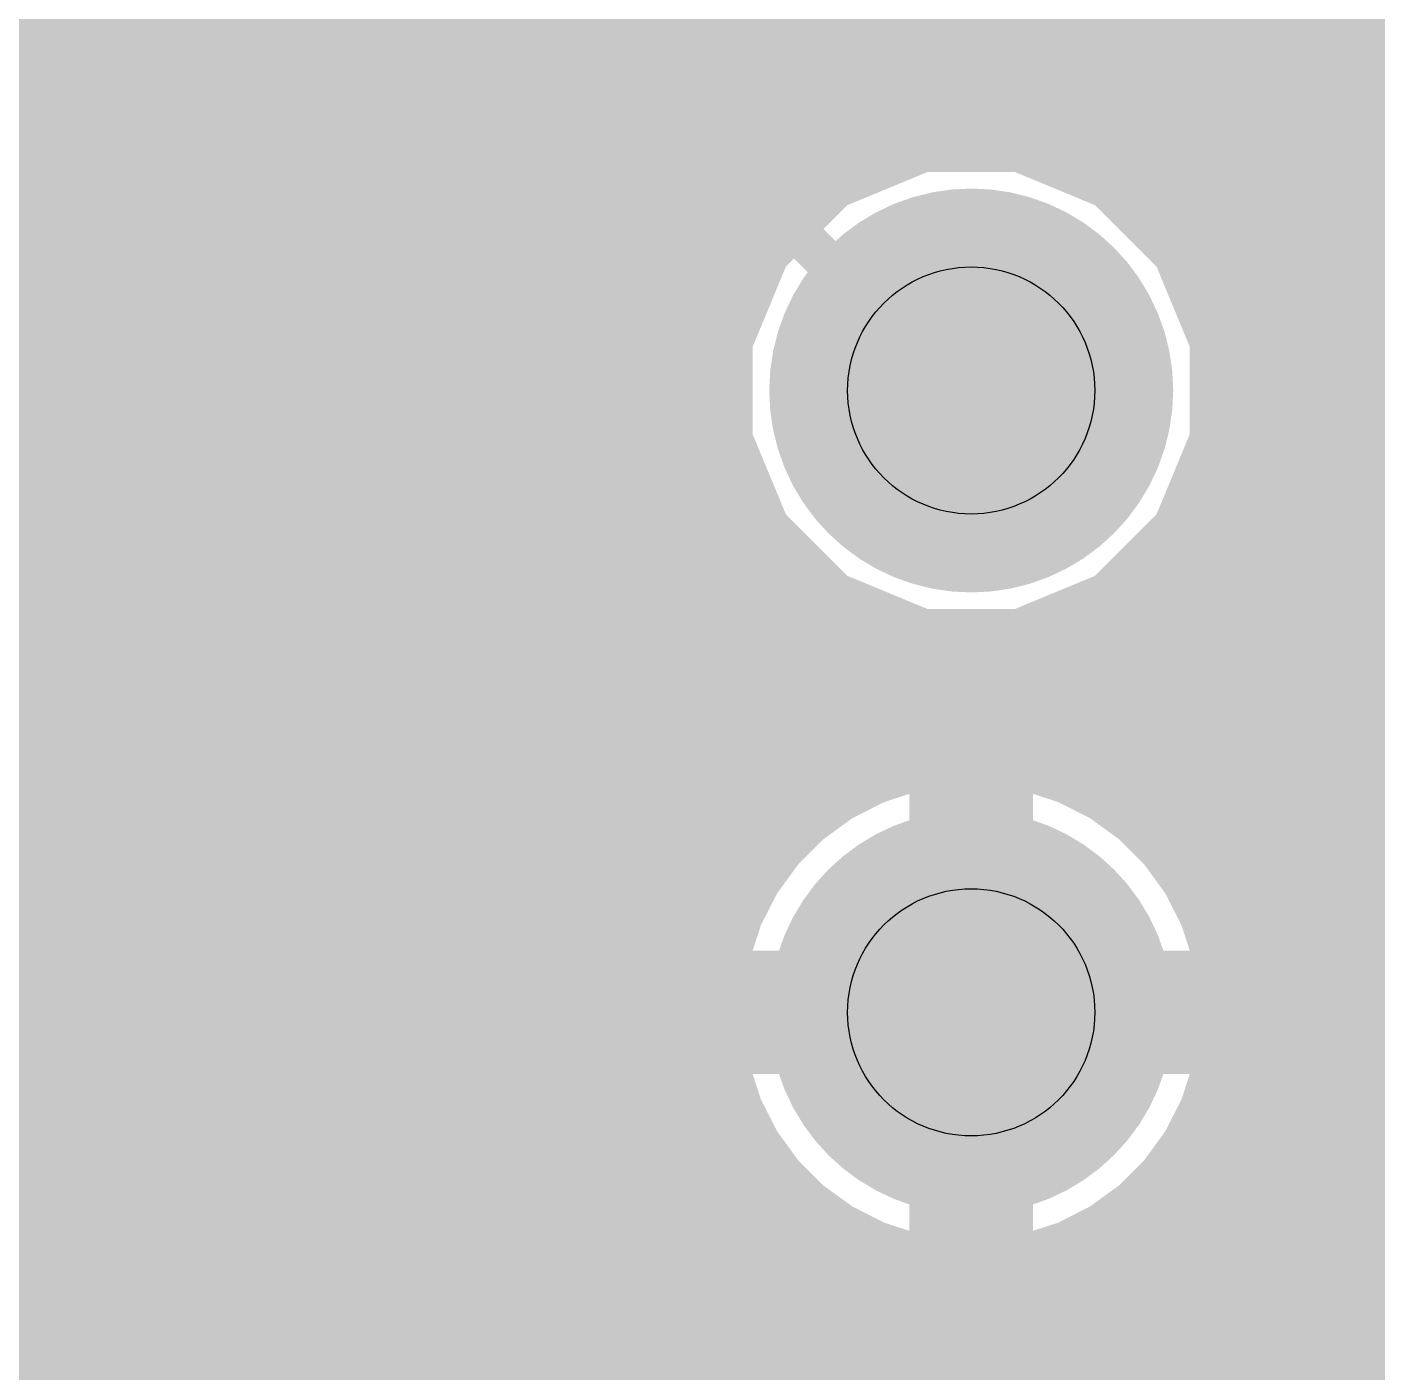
# Model space of a CAD drawing. Extents: x 0 to 10.8, y 0 to 6.1.
# Drawn here: x 10.1627 to 10.4874, y 0.6379 to 0.9615 of the extents above; entities that cross this region are included whole.
import ezdxf

# ---------------------------------------------------------------- set-up
doc = ezdxf.new("R2010")
doc.units = 0
for name, color, linetype in [('1', 22, 'CONTINUOUS'), ('116', 253, 'CONTINUOUS'), ('16', 175, 'CONTINUOUS'), ('17', 82, 'CONTINUOUS'), ('21', 253, 'CONTINUOUS'), ('25', 253, 'CONTINUOUS'), ('29', 253, 'CONTINUOUS'), ('30', 253, 'CONTINUOUS'), ('44', 253, 'CONTINUOUS')]:
    doc.layers.add(name, color=color, linetype=linetype)

# ---------------------------------------------------------------- blocks, each defined once
blk = doc.blocks.new('ROUNDP')
at = {"const_width": 0.5}
blk.add_lwpolyline([(0, -0.25, 1), (0, 0.25, 1), (0, -0.25)], format="xyb", dxfattribs=at)

msp = doc.modelspace()

# ---------------------------------------------------------------- linework, layer by layer
at = {"layer": '1', "const_width": 0.016}
for points in [[(9.510717, 0.96), (10.754087, 0.96)], [(9.510717, 0.944), (10.662323, 0.944)], [(10.377717, 0.934598), (10.355449, 0.925374)], [(10.401823, 0.934598), (10.377717, 0.934598)], [(10.424091, 0.925374), (10.401823, 0.934598)], [(9.510717, 0.928), (10.361791, 0.928)], [(10.417752, 0.928), (10.630173, 0.928)], [(10.355449, 0.925374), (10.338409, 0.908335)], [(10.44113, 0.908335), (10.424091, 0.925374)], [(9.510717, 0.912), (10.342075, 0.912)], [(10.437465, 0.912), (10.61661, 0.912)], [(10.338409, 0.908335), (10.329185, 0.886067)], [(10.450354, 0.886067), (10.44113, 0.908335)], [(9.510717, 0.896), (10.333303, 0.896)], [(10.44624, 0.896), (10.609102, 0.896)], [(10.329185, 0.886067), (10.329185, 0.861961)], [(10.450354, 0.861961), (10.450354, 0.886067)], [(9.510717, 0.88), (10.329185, 0.88)], [(10.450354, 0.88), (10.669154, 0.88)], [(9.510717, 0.864), (10.329185, 0.864)], [(10.450354, 0.864), (10.606425, 0.864)], [(10.329185, 0.861961), (10.338409, 0.839693)], [(10.44113, 0.839693), (10.450354, 0.861961)], [(9.510717, 0.848), (10.334965, 0.848)], [(10.444571, 0.848), (10.610614, 0.848)], [(10.338409, 0.839693), (10.355449, 0.822654)], [(10.424091, 0.822654), (10.44113, 0.839693)], [(9.510717, 0.832), (10.346102, 0.832)], [(10.433437, 0.832), (10.619354, 0.832)], [(10.355449, 0.822654), (10.377717, 0.813429)], [(10.401823, 0.813429), (10.424091, 0.822654)], [(9.510717, 0.816), (10.371508, 0.816)], [(10.408028, 0.816), (10.635417, 0.816)], [(10.377717, 0.813429), (10.401823, 0.813429)], [(9.510717, 0.8), (10.754087, 0.8)], [(10.375114, 0.785453), (10.365744, 0.782406)], [(10.382902, 0.786681), (10.375114, 0.785453)], [(10.382902, 0.731295), (10.382902, 0.786681)], [(10.404425, 0.785453), (10.396634, 0.786681)], [(10.396634, 0.786681), (10.396634, 0.731295)], [(10.413795, 0.782406), (10.404425, 0.785453)], [(9.510717, 0.784), (10.37065, 0.784)], [(10.365744, 0.782406), (10.356969, 0.777933)], [(10.382902, 0.784), (10.396634, 0.784)], [(10.408894, 0.784), (10.592976, 0.784)], [(10.422571, 0.777933), (10.413795, 0.782406)], [(10.356969, 0.777933), (10.348996, 0.772146)], [(10.430543, 0.772146), (10.422571, 0.777933)], [(10.348996, 0.772146), (10.342031, 0.765181)], [(10.437508, 0.765181), (10.430543, 0.772146)], [(9.510717, 0.768), (10.34485, 0.768)], [(10.342031, 0.765181), (10.336244, 0.757209)], [(10.382902, 0.768), (10.396634, 0.768)], [(10.434689, 0.768), (10.578205, 0.768)], [(10.443295, 0.757209), (10.437508, 0.765181)], [(10.336244, 0.757209), (10.331772, 0.748433)], [(10.447768, 0.748433), (10.443295, 0.757209)], [(9.510717, 0.752), (10.333591, 0.752)], [(10.382902, 0.752), (10.396634, 0.752)], [(10.445953, 0.752), (10.570272, 0.752)], [(10.331772, 0.748433), (10.328724, 0.739063)], [(10.450815, 0.739063), (10.447768, 0.748433)], [(10.328724, 0.739063), (10.327492, 0.731272)], [(10.452043, 0.731272), (10.450815, 0.739063)], [(9.510717, 0.736), (10.32824, 0.736)], [(10.382902, 0.736), (10.396634, 0.736)], [(10.451299, 0.736), (10.629783, 0.736)], [(10.327492, 0.731272), (10.382882, 0.731272)], [(10.382882, 0.731272), (10.382882, 0.717539)], [(10.396634, 0.731295), (10.382902, 0.731295)], [(10.396657, 0.717539), (10.396657, 0.731272)], [(10.396657, 0.731272), (10.452043, 0.731272)], [(9.510717, 0.72), (10.382882, 0.72)], [(10.396657, 0.72), (10.566835, 0.72)], [(10.382882, 0.717539), (10.327492, 0.717539)], [(10.327492, 0.717539), (10.328724, 0.709752)], [(10.382902, 0.66213), (10.382902, 0.71752)], [(10.382902, 0.71752), (10.396634, 0.71752)], [(10.396634, 0.71752), (10.396634, 0.66213)], [(10.452043, 0.717539), (10.396657, 0.717539)], [(10.450815, 0.709752), (10.452043, 0.717539)], [(10.328724, 0.709752), (10.331772, 0.700382)], [(10.447768, 0.700382), (10.450815, 0.709752)], [(9.510717, 0.704), (10.330594, 0.704)], [(10.382902, 0.704), (10.396634, 0.704)], [(10.448941, 0.704), (10.570551, 0.704)], [(10.331772, 0.700382), (10.336244, 0.691606)], [(10.443295, 0.691606), (10.447768, 0.700382)], [(10.336244, 0.691606), (10.342031, 0.683634)], [(10.437508, 0.683634), (10.443295, 0.691606)], [(9.510717, 0.688), (10.338858, 0.688)], [(10.382902, 0.688), (10.396634, 0.688)], [(10.440677, 0.688), (10.578705, 0.688)], [(10.342031, 0.683634), (10.348996, 0.676669)], [(10.430543, 0.676669), (10.437508, 0.683634)], [(10.348996, 0.676669), (10.356969, 0.670882)], [(10.422571, 0.670882), (10.430543, 0.676669)], [(9.510717, 0.672), (10.355425, 0.672)], [(10.356969, 0.670882), (10.365744, 0.666409)], [(10.382902, 0.672), (10.396634, 0.672)], [(10.413795, 0.666409), (10.422571, 0.670882)], [(10.42411, 0.672), (10.59387, 0.672)], [(10.365744, 0.666409), (10.375114, 0.663362)], [(10.404425, 0.663362), (10.413795, 0.666409)], [(10.375114, 0.663362), (10.382902, 0.66213)], [(10.396634, 0.66213), (10.404425, 0.663362)], [(9.510717, 0.656), (10.754087, 0.656)], [(9.510717, 0.64), (10.754087, 0.64)]]:
    msp.add_lwpolyline(points, dxfattribs=at)
at = {"layer": '1', "const_width": 0.008}
for points in [[(10.377717, 0.938598, 1), (10.377717, 0.930598)], [(10.379247, 0.930903, 1), (10.376186, 0.938294)], [(10.403354, 0.938294, 1), (10.400292, 0.930903)], [(10.401823, 0.930598, 1), (10.401823, 0.938598)], [(10.361791, 0.924, 1), (10.361791, 0.932)], [(10.417752, 0.932, 1), (10.417752, 0.924)], [(10.353918, 0.929069, 1), (10.35698, 0.921679)], [(10.358277, 0.922546, 1), (10.35262, 0.928202)], [(10.426919, 0.928202, 1), (10.421262, 0.922546)], [(10.42256, 0.921679, 1), (10.425621, 0.929069)], [(10.342075, 0.908, 1), (10.342075, 0.916)], [(10.437465, 0.916, 1), (10.437465, 0.908)], [(10.342105, 0.906804, 1), (10.334714, 0.909865)], [(10.444825, 0.909865, 1), (10.437434, 0.906804)], [(10.335581, 0.911163, 1), (10.341238, 0.905506)], [(10.438301, 0.905506, 1), (10.443958, 0.911163)], [(10.333303, 0.892, 1), (10.333303, 0.9)], [(10.44624, 0.9, 1), (10.44624, 0.892)], [(10.333185, 0.886067, 1), (10.325185, 0.886067)], [(10.454354, 0.886067, 1), (10.446354, 0.886067)], [(10.32549, 0.887598, 1), (10.332881, 0.884536)], [(10.446659, 0.884536, 1), (10.45405, 0.887598)], [(10.329185, 0.876, 1), (10.329185, 0.884)], [(10.450354, 0.884, 1), (10.450354, 0.876)], [(10.329185, 0.86, 1), (10.329185, 0.868)], [(10.450354, 0.868, 1), (10.450354, 0.86)], [(10.332881, 0.863491, 1), (10.32549, 0.86043)], [(10.45405, 0.86043, 1), (10.446659, 0.863491)], [(10.325185, 0.861961, 1), (10.333185, 0.861961)], [(10.446354, 0.861961, 1), (10.454354, 0.861961)], [(10.334965, 0.844, 1), (10.334965, 0.852)], [(10.444571, 0.852, 1), (10.444571, 0.844)], [(10.341238, 0.842521, 1), (10.335581, 0.836864)], [(10.443958, 0.836864, 1), (10.438301, 0.842521)], [(10.334714, 0.838162, 1), (10.342105, 0.841224)], [(10.437434, 0.841224, 1), (10.444825, 0.838162)], [(10.346102, 0.828, 1), (10.346102, 0.836)], [(10.433437, 0.836, 1), (10.433437, 0.828)], [(10.35698, 0.826349, 1), (10.353918, 0.818958)], [(10.35262, 0.819825, 1), (10.358277, 0.825482)], [(10.421262, 0.825482, 1), (10.426919, 0.819825)], [(10.425621, 0.818958, 1), (10.42256, 0.826349)], [(10.371508, 0.812, 1), (10.371508, 0.82)], [(10.408028, 0.82, 1), (10.408028, 0.812)], [(10.377717, 0.817429, 1), (10.377717, 0.809429)], [(10.376186, 0.809734, 1), (10.379247, 0.817125)], [(10.400292, 0.817125, 1), (10.403354, 0.809734)], [(10.401823, 0.809429, 1), (10.401823, 0.817429)], [(10.374491, 0.789404, 1), (10.375737, 0.781502)], [(10.376351, 0.781649, 1), (10.373877, 0.789257)], [(10.386902, 0.786681, 1), (10.378902, 0.786681)], [(10.383525, 0.78273, 1), (10.382278, 0.790632)], [(10.397257, 0.790632, 1), (10.396011, 0.78273)], [(10.400634, 0.786681, 1), (10.392634, 0.786681)], [(10.405662, 0.789257, 1), (10.403188, 0.781649)], [(10.403802, 0.781502, 1), (10.405048, 0.789404)], [(10.364507, 0.786209, 1), (10.366981, 0.778602)], [(10.36756, 0.778842, 1), (10.363928, 0.785969)], [(10.37065, 0.78, 1), (10.37065, 0.788)], [(10.382902, 0.788, 1), (10.382902, 0.78)], [(10.396634, 0.78, 1), (10.396634, 0.788)], [(10.408894, 0.788, 1), (10.408894, 0.78)], [(10.415612, 0.785969, 1), (10.411979, 0.778842)], [(10.412558, 0.778602, 1), (10.415032, 0.786209)], [(10.359318, 0.774696, 1), (10.354619, 0.78117)], [(10.424921, 0.78117, 1), (10.420221, 0.774696)], [(10.355152, 0.781497, 1), (10.358785, 0.774369)], [(10.420755, 0.774369, 1), (10.424387, 0.781497)], [(10.346646, 0.775383, 1), (10.351346, 0.768909)], [(10.351824, 0.769317, 1), (10.346168, 0.774974)], [(10.433372, 0.774974, 1), (10.427715, 0.769317)], [(10.428193, 0.768909, 1), (10.432893, 0.775383)], [(10.345269, 0.762831, 1), (10.338794, 0.767531)], [(10.34485, 0.764, 1), (10.34485, 0.772)], [(10.382902, 0.772, 1), (10.382902, 0.764)], [(10.396634, 0.764, 1), (10.396634, 0.772)], [(10.434689, 0.772, 1), (10.434689, 0.764)], [(10.440745, 0.767531, 1), (10.434271, 0.762831)], [(10.339203, 0.76801, 1), (10.34486, 0.762353)], [(10.434679, 0.762353, 1), (10.440336, 0.76801)], [(10.333007, 0.759558, 1), (10.339481, 0.754859)], [(10.339808, 0.755392, 1), (10.33268, 0.759025)], [(10.446859, 0.759025, 1), (10.439731, 0.755392)], [(10.440058, 0.754859, 1), (10.446532, 0.759558)], [(10.333591, 0.748, 1), (10.333591, 0.756)], [(10.382902, 0.756, 1), (10.382902, 0.748)], [(10.396634, 0.748, 1), (10.396634, 0.756)], [(10.445953, 0.756, 1), (10.445953, 0.748)], [(10.328208, 0.750249, 1), (10.335336, 0.746617)], [(10.335576, 0.747196, 1), (10.327968, 0.74967)], [(10.451572, 0.74967, 1), (10.443964, 0.747196)], [(10.444204, 0.746617, 1), (10.451332, 0.750249)], [(10.332675, 0.738438, 1), (10.324774, 0.739688)], [(10.454766, 0.739686, 1), (10.446864, 0.73844)], [(10.324921, 0.7403, 1), (10.332528, 0.737826)], [(10.32824, 0.732, 1), (10.32824, 0.74)], [(10.382902, 0.74, 1), (10.382902, 0.732)], [(10.396634, 0.732, 1), (10.396634, 0.74)], [(10.447011, 0.737826, 1), (10.454619, 0.7403)], [(10.451299, 0.74, 1), (10.451299, 0.732)], [(10.327492, 0.735272, 1), (10.327492, 0.727272)], [(10.386882, 0.731272, 1), (10.378882, 0.731272)], [(10.382902, 0.735295, 1), (10.382902, 0.727295)], [(10.382882, 0.727272, 1), (10.382882, 0.735272)], [(10.400657, 0.731272, 1), (10.392657, 0.731272)], [(10.396657, 0.735272, 1), (10.396657, 0.727272)], [(10.396634, 0.727295, 1), (10.396634, 0.735295)], [(10.452043, 0.727272, 1), (10.452043, 0.735272)], [(10.323541, 0.731897, 1), (10.331443, 0.730647)], [(10.378902, 0.731295, 1), (10.386902, 0.731295)], [(10.392634, 0.731295, 1), (10.400634, 0.731295)], [(10.448092, 0.730649, 1), (10.455995, 0.731895)], [(10.382882, 0.716, 1), (10.382882, 0.724)], [(10.396657, 0.724, 1), (10.396657, 0.716)], [(10.331443, 0.718165, 1), (10.323541, 0.716914)], [(10.327492, 0.721539, 1), (10.327492, 0.713539)], [(10.386902, 0.71752, 1), (10.378902, 0.71752)], [(10.382902, 0.72152, 1), (10.382902, 0.71352)], [(10.382882, 0.713539, 1), (10.382882, 0.721539)], [(10.400634, 0.71752, 1), (10.392634, 0.71752)], [(10.396657, 0.721539, 1), (10.396657, 0.713539)], [(10.396634, 0.71352, 1), (10.396634, 0.72152)], [(10.455994, 0.716916, 1), (10.448092, 0.718163)], [(10.452043, 0.713539, 1), (10.452043, 0.721539)], [(10.378882, 0.717539, 1), (10.386882, 0.717539)], [(10.392657, 0.717539, 1), (10.400657, 0.717539)], [(10.332528, 0.710989, 1), (10.324921, 0.708515)], [(10.454619, 0.708515, 1), (10.447011, 0.710989)], [(10.324774, 0.709127, 1), (10.332675, 0.710377)], [(10.446864, 0.710375, 1), (10.454766, 0.709129)], [(10.330594, 0.7, 1), (10.330594, 0.708)], [(10.382902, 0.708, 1), (10.382902, 0.7)], [(10.396634, 0.7, 1), (10.396634, 0.708)], [(10.448941, 0.708, 1), (10.448941, 0.7)], [(10.335336, 0.702198, 1), (10.328208, 0.698566)], [(10.451332, 0.698566, 1), (10.444204, 0.702198)], [(10.327968, 0.699145, 1), (10.335576, 0.701619)], [(10.443964, 0.701619, 1), (10.451572, 0.699145)], [(10.339481, 0.693956, 1), (10.333007, 0.689256)], [(10.446532, 0.689256, 1), (10.440058, 0.693956)], [(10.33268, 0.68979, 1), (10.339808, 0.693423)], [(10.338858, 0.684, 1), (10.338858, 0.692)], [(10.382902, 0.692, 1), (10.382902, 0.684)], [(10.396634, 0.684, 1), (10.396634, 0.692)], [(10.440677, 0.692, 1), (10.440677, 0.684)], [(10.439731, 0.693423, 1), (10.446859, 0.68979)], [(10.34486, 0.686462, 1), (10.339203, 0.680805)], [(10.338794, 0.681284, 1), (10.345269, 0.685984)], [(10.434271, 0.685984, 1), (10.440745, 0.681284)], [(10.440336, 0.680805, 1), (10.434679, 0.686462)], [(10.351346, 0.679906, 1), (10.346646, 0.673432)], [(10.346168, 0.673841, 1), (10.351824, 0.679498)], [(10.427715, 0.679498, 1), (10.433372, 0.673841)], [(10.432893, 0.673432, 1), (10.428193, 0.679906)], [(10.358785, 0.674446, 1), (10.355152, 0.667318)], [(10.355425, 0.668, 1), (10.355425, 0.676)], [(10.382902, 0.676, 1), (10.382902, 0.668)], [(10.396634, 0.668, 1), (10.396634, 0.676)], [(10.42411, 0.676, 1), (10.42411, 0.668)], [(10.424387, 0.667318, 1), (10.420755, 0.674446)], [(10.354619, 0.667645, 1), (10.359318, 0.674119)], [(10.420221, 0.674119, 1), (10.424921, 0.667645)], [(10.366981, 0.670213, 1), (10.364507, 0.662606)], [(10.363928, 0.662846, 1), (10.36756, 0.669973)], [(10.411979, 0.669973, 1), (10.415612, 0.662846)], [(10.415032, 0.662606, 1), (10.412558, 0.670213)], [(10.375739, 0.667313, 1), (10.374489, 0.659411)], [(10.373877, 0.659558, 1), (10.376351, 0.667166)], [(10.382276, 0.658179, 1), (10.383527, 0.666081)], [(10.396009, 0.666081, 1), (10.397259, 0.658179)], [(10.403188, 0.667166, 1), (10.405662, 0.659558)], [(10.40505, 0.659411, 1), (10.4038, 0.667313)], [(10.378902, 0.66213, 1), (10.386902, 0.66213)], [(10.392634, 0.66213, 1), (10.400634, 0.66213)]]:
    msp.add_lwpolyline(points, format="xyb", dxfattribs=at)
at = {"layer": '116', "const_width": 0.025787}
for points in [[(10.389764, 0.855197, 1), (10.389764, 0.892835, 1), (10.389764, 0.855197)], [(10.389764, 0.705591, 1), (10.389764, 0.743228, 1), (10.389764, 0.705591)]]:
    msp.add_lwpolyline(points, format="xyb", dxfattribs=at)
at = {"layer": '16'}
for points, const_width in [([(10.36172, 0.927969), (10.220996, 1.068697)], 0.016), ([(10.2, 1.06), (10.385, 0.875)], 0.01), ([(10.191299, 1.039), (10.333594, 0.896709)], 0.016), ([(8.843996, 0.96), (10.270299, 0.96)], 0.016), ([(10.329693, 0.96), (10.754087, 0.96)], 0.016), ([(8.843996, 0.944), (10.286299, 0.944)], 0.016), ([(10.345693, 0.944), (10.662323, 0.944)], 0.016), ([(10.377717, 0.934598), (10.36172, 0.927969)], 0.016), ([(10.401823, 0.934598), (10.377717, 0.934598)], 0.016), ([(10.424091, 0.925374), (10.401823, 0.934598)], 0.016), ([(8.843996, 0.928), (10.302299, 0.928)], 0.016), ([(10.361693, 0.928), (10.361799, 0.928)], 0.016), ([(10.417752, 0.928), (10.630173, 0.928)], 0.016), ([(10.44113, 0.908335), (10.424091, 0.925374)], 0.016), ([(8.843996, 0.912), (10.318299, 0.912)], 0.016), ([(10.437465, 0.912), (10.61661, 0.912)], 0.016), ([(10.450354, 0.886067), (10.44113, 0.908335)], 0.016), ([(9.037598, 0.896), (10.333303, 0.896)], 0.016), ([(10.333594, 0.896709), (10.329185, 0.886067)], 0.016), ([(10.44624, 0.896), (10.609102, 0.896)], 0.016), ([(10.329185, 0.886067), (10.329185, 0.861961)], 0.016), ([(10.450354, 0.861961), (10.450354, 0.886067)], 0.016), ([(9.058555, 0.88), (10.329185, 0.88)], 0.016), ([(10.450354, 0.88), (10.669154, 0.88)], 0.016), ([(10.385, 0.875), (10.389772, 0.874016)], 0.01), ([(9.069563, 0.864), (10.329185, 0.864)], 0.016), ([(10.450354, 0.864), (10.606425, 0.864)], 0.016), ([(10.329185, 0.861961), (10.338409, 0.839693)], 0.016), ([(10.44113, 0.839693), (10.450354, 0.861961)], 0.016), ([(9.075272, 0.848), (10.334965, 0.848)], 0.016), ([(10.444571, 0.848), (10.610614, 0.848)], 0.016), ([(10.338409, 0.839693), (10.355449, 0.822654)], 0.016), ([(10.424091, 0.822654), (10.44113, 0.839693)], 0.016), ([(9.013142, 0.832), (10.346102, 0.832)], 0.016), ([(10.433437, 0.832), (10.619354, 0.832)], 0.016), ([(10.355449, 0.822654), (10.377717, 0.813429)], 0.016), ([(10.401823, 0.813429), (10.424091, 0.822654)], 0.016), ([(9.075476, 0.816), (10.371508, 0.816)], 0.016), ([(10.408028, 0.816), (10.635417, 0.816)], 0.016), ([(10.377717, 0.813429), (10.401823, 0.813429)], 0.016), ([(9.069957, 0.8), (10.754087, 0.8)], 0.016), ([(10.375114, 0.785453), (10.365744, 0.782406)], 0.016), ([(10.382902, 0.786681), (10.375114, 0.785453)], 0.016), ([(10.382902, 0.731295), (10.382902, 0.786681)], 0.016), ([(10.404425, 0.785453), (10.396634, 0.786681)], 0.016), ([(10.396634, 0.786681), (10.396634, 0.731295)], 0.016), ([(10.413795, 0.782406), (10.404425, 0.785453)], 0.016), ([(9.059331, 0.784), (10.37065, 0.784)], 0.016), ([(10.365744, 0.782406), (10.356969, 0.777933)], 0.016), ([(10.382902, 0.784), (10.396634, 0.784)], 0.016), ([(10.408894, 0.784), (10.592976, 0.784)], 0.016), ([(10.422571, 0.777933), (10.413795, 0.782406)], 0.016), ([(10.356969, 0.777933), (10.348996, 0.772146)], 0.016), ([(10.430543, 0.772146), (10.422571, 0.777933)], 0.016), ([(10.348996, 0.772146), (10.342031, 0.765181)], 0.016), ([(10.437508, 0.765181), (10.430543, 0.772146)], 0.016), ([(9.038937, 0.768), (10.34485, 0.768)], 0.016), ([(10.342031, 0.765181), (10.336244, 0.757209)], 0.016), ([(10.382902, 0.768), (10.396634, 0.768)], 0.016), ([(10.434689, 0.768), (10.578205, 0.768)], 0.016), ([(10.443295, 0.757209), (10.437508, 0.765181)], 0.016), ([(10.336244, 0.757209), (10.331772, 0.748433)], 0.016), ([(10.447768, 0.748433), (10.443295, 0.757209)], 0.016), ([(8.92315, 0.752), (10.333591, 0.752)], 0.016), ([(10.382902, 0.752), (10.396634, 0.752)], 0.016), ([(10.445953, 0.752), (10.570272, 0.752)], 0.016), ([(10.331772, 0.748433), (10.328724, 0.739063)], 0.016), ([(10.450815, 0.739063), (10.447768, 0.748433)], 0.016), ([(10.328724, 0.739063), (10.327492, 0.731272)], 0.016), ([(10.452043, 0.731272), (10.450815, 0.739063)], 0.016), ([(8.93915, 0.736), (10.32824, 0.736)], 0.016), ([(10.382902, 0.736), (10.396634, 0.736)], 0.016), ([(10.451299, 0.736), (10.629783, 0.736)], 0.016), ([(10.327492, 0.731272), (10.382882, 0.731272)], 0.016), ([(10.382882, 0.731272), (10.382882, 0.717539)], 0.016), ([(10.396634, 0.731295), (10.382902, 0.731295)], 0.016), ([(10.396657, 0.717539), (10.396657, 0.731272)], 0.016), ([(10.396657, 0.731272), (10.452043, 0.731272)], 0.016), ([(8.95515, 0.72), (10.382882, 0.72)], 0.016), ([(10.396657, 0.72), (10.566835, 0.72)], 0.016), ([(10.382882, 0.717539), (10.327492, 0.717539)], 0.016), ([(10.327492, 0.717539), (10.328724, 0.709752)], 0.016), ([(10.382902, 0.66213), (10.382902, 0.71752)], 0.016), ([(10.382902, 0.71752), (10.396634, 0.71752)], 0.016), ([(10.396634, 0.71752), (10.396634, 0.66213)], 0.016), ([(10.452043, 0.717539), (10.396657, 0.717539)], 0.016), ([(10.450815, 0.709752), (10.452043, 0.717539)], 0.016), ([(10.328724, 0.709752), (10.331772, 0.700382)], 0.016), ([(10.447768, 0.700382), (10.450815, 0.709752)], 0.016), ([(8.97115, 0.704), (10.330594, 0.704)], 0.016), ([(10.382902, 0.704), (10.396634, 0.704)], 0.016), ([(10.448941, 0.704), (10.570551, 0.704)], 0.016), ([(10.331772, 0.700382), (10.336244, 0.691606)], 0.016), ([(10.443295, 0.691606), (10.447768, 0.700382)], 0.016), ([(10.336244, 0.691606), (10.342031, 0.683634)], 0.016), ([(10.437508, 0.683634), (10.443295, 0.691606)], 0.016), ([(9.029161, 0.688), (10.338858, 0.688)], 0.016), ([(10.382902, 0.688), (10.396634, 0.688)], 0.016), ([(10.440677, 0.688), (10.578705, 0.688)], 0.016), ([(10.342031, 0.683634), (10.348996, 0.676669)], 0.016), ([(10.430543, 0.676669), (10.437508, 0.683634)], 0.016), ([(10.348996, 0.676669), (10.356969, 0.670882)], 0.016), ([(10.422571, 0.670882), (10.430543, 0.676669)], 0.016), ([(9.05663, 0.672), (10.355425, 0.672)], 0.016), ([(10.356969, 0.670882), (10.365744, 0.666409)], 0.016), ([(10.382902, 0.672), (10.396634, 0.672)], 0.016), ([(10.413795, 0.666409), (10.422571, 0.670882)], 0.016), ([(10.42411, 0.672), (10.59387, 0.672)], 0.016), ([(10.365744, 0.666409), (10.375114, 0.663362)], 0.016), ([(10.404425, 0.663362), (10.413795, 0.666409)], 0.016), ([(10.375114, 0.663362), (10.382902, 0.66213)], 0.016), ([(10.396634, 0.66213), (10.404425, 0.663362)], 0.016), ([(9.071327, 0.656), (10.754087, 0.656)], 0.016), ([(9.077953, 0.64), (10.754087, 0.64)], 0.016)]:
    msp.add_lwpolyline(points, dxfattribs=dict(at, const_width=const_width))
for points, const_width in [([(10.270299, 0.956, 1), (10.270299, 0.964)], 0.008), ([(10.329693, 0.964, 1), (10.329693, 0.956)], 0.008), ([(10.286299, 0.94, 1), (10.286299, 0.948)], 0.008), ([(10.345693, 0.948, 1), (10.345693, 0.94)], 0.008), ([(10.377717, 0.938598, 1), (10.377717, 0.930598)], 0.008), ([(10.379248, 0.930903, 1), (10.376185, 0.938294)], 0.008), ([(10.403354, 0.938294, 1), (10.400292, 0.930903)], 0.008), ([(10.401823, 0.930598, 1), (10.401823, 0.938598)], 0.008), ([(10.302299, 0.924, 1), (10.302299, 0.932)], 0.008), ([(10.361693, 0.932, 1), (10.361693, 0.924)], 0.008), ([(10.360189, 0.931664, 1), (10.363252, 0.924273)], 0.008), ([(10.361799, 0.924, 1), (10.361799, 0.932)], 0.008), ([(10.417752, 0.932, 1), (10.417752, 0.924)], 0.008), ([(10.358892, 0.92514, 1), (10.364549, 0.930797)], 0.008), ([(10.426919, 0.928202, 1), (10.421262, 0.922546)], 0.008), ([(10.42256, 0.921679, 1), (10.425621, 0.929069)], 0.008), ([(10.318299, 0.908, 1), (10.318299, 0.916)], 0.008), ([(10.437465, 0.916, 1), (10.437465, 0.908)], 0.008), ([(10.444825, 0.909865, 1), (10.437434, 0.906804)], 0.008), ([(10.438301, 0.905506, 1), (10.443958, 0.911163)], 0.008), ([(10.33729, 0.895177, 1), (10.329899, 0.89824)], 0.008), ([(10.330766, 0.89388, 1), (10.336423, 0.899537)], 0.008), ([(10.333303, 0.892, 1), (10.333303, 0.9)], 0.008), ([(10.44624, 0.9, 1), (10.44624, 0.892)], 0.008), ([(10.333185, 0.886067, 1), (10.325185, 0.886067)], 0.008), ([(10.454354, 0.886067, 1), (10.446354, 0.886067)], 0.008), ([(10.32549, 0.887598, 1), (10.33288, 0.884536)], 0.008), ([(10.446659, 0.884536, 1), (10.45405, 0.887598)], 0.008), ([(10.329185, 0.876, 1), (10.329185, 0.884)], 0.008), ([(10.450354, 0.884, 1), (10.450354, 0.876)], 0.008), ([(10.385505, 0.877448, 1), (10.384495, 0.872552)], 0.005), ([(10.383232, 0.873232, 1), (10.386768, 0.876768)], 0.005), ([(10.389267, 0.871567, 1), (10.390277, 0.876464)], 0.005), ([(10.329185, 0.86, 1), (10.329185, 0.868)], 0.008), ([(10.450354, 0.868, 1), (10.450354, 0.86)], 0.008), ([(10.332881, 0.863491, 1), (10.32549, 0.86043)], 0.008), ([(10.45405, 0.86043, 1), (10.446659, 0.863491)], 0.008), ([(10.325185, 0.861961, 1), (10.333185, 0.861961)], 0.008), ([(10.446354, 0.861961, 1), (10.454354, 0.861961)], 0.008), ([(10.334965, 0.844, 1), (10.334965, 0.852)], 0.008), ([(10.444571, 0.852, 1), (10.444571, 0.844)], 0.008), ([(10.341238, 0.842521, 1), (10.335581, 0.836864)], 0.008), ([(10.443958, 0.836864, 1), (10.438301, 0.842521)], 0.008), ([(10.334714, 0.838162, 1), (10.342105, 0.841224)], 0.008), ([(10.437434, 0.841224, 1), (10.444825, 0.838162)], 0.008), ([(10.346102, 0.828, 1), (10.346102, 0.836)], 0.008), ([(10.433437, 0.836, 1), (10.433437, 0.828)], 0.008), ([(10.35698, 0.826349, 1), (10.353918, 0.818958)], 0.008), ([(10.35262, 0.819825, 1), (10.358277, 0.825482)], 0.008), ([(10.421262, 0.825482, 1), (10.426919, 0.819825)], 0.008), ([(10.425621, 0.818958, 1), (10.42256, 0.826349)], 0.008), ([(10.371508, 0.812, 1), (10.371508, 0.82)], 0.008), ([(10.408028, 0.82, 1), (10.408028, 0.812)], 0.008), ([(10.377717, 0.817429, 1), (10.377717, 0.809429)], 0.008), ([(10.376186, 0.809734, 1), (10.379247, 0.817125)], 0.008), ([(10.400292, 0.817125, 1), (10.403354, 0.809734)], 0.008), ([(10.401823, 0.809429, 1), (10.401823, 0.817429)], 0.008), ([(10.374491, 0.789404, 1), (10.375737, 0.781502)], 0.008), ([(10.376351, 0.781649, 1), (10.373877, 0.789257)], 0.008), ([(10.386902, 0.786681, 1), (10.378902, 0.786681)], 0.008), ([(10.383525, 0.78273, 1), (10.382278, 0.790632)], 0.008), ([(10.397257, 0.790632, 1), (10.396011, 0.78273)], 0.008), ([(10.400634, 0.786681, 1), (10.392634, 0.786681)], 0.008), ([(10.405662, 0.789257, 1), (10.403188, 0.781649)], 0.008), ([(10.403802, 0.781502, 1), (10.405048, 0.789404)], 0.008), ([(10.364507, 0.786209, 1), (10.366981, 0.778602)], 0.008), ([(10.36756, 0.778842, 1), (10.363928, 0.785969)], 0.008), ([(10.37065, 0.78, 1), (10.37065, 0.788)], 0.008), ([(10.382902, 0.788, 1), (10.382902, 0.78)], 0.008), ([(10.396634, 0.78, 1), (10.396634, 0.788)], 0.008), ([(10.408894, 0.788, 1), (10.408894, 0.78)], 0.008), ([(10.415612, 0.785969, 1), (10.411979, 0.778842)], 0.008), ([(10.412558, 0.778602, 1), (10.415032, 0.786209)], 0.008), ([(10.359318, 0.774696, 1), (10.354619, 0.78117)], 0.008), ([(10.424921, 0.78117, 1), (10.420221, 0.774696)], 0.008), ([(10.355152, 0.781497, 1), (10.358785, 0.774369)], 0.008), ([(10.420755, 0.774369, 1), (10.424387, 0.781497)], 0.008), ([(10.346646, 0.775383, 1), (10.351346, 0.768909)], 0.008), ([(10.351824, 0.769317, 1), (10.346168, 0.774974)], 0.008), ([(10.433372, 0.774974, 1), (10.427715, 0.769317)], 0.008), ([(10.428193, 0.768909, 1), (10.432893, 0.775383)], 0.008), ([(10.345269, 0.762831, 1), (10.338794, 0.767531)], 0.008), ([(10.34485, 0.764, 1), (10.34485, 0.772)], 0.008), ([(10.382902, 0.772, 1), (10.382902, 0.764)], 0.008), ([(10.396634, 0.764, 1), (10.396634, 0.772)], 0.008), ([(10.434689, 0.772, 1), (10.434689, 0.764)], 0.008), ([(10.440745, 0.767531, 1), (10.434271, 0.762831)], 0.008), ([(10.339203, 0.76801, 1), (10.34486, 0.762353)], 0.008), ([(10.434679, 0.762353, 1), (10.440336, 0.76801)], 0.008), ([(10.333007, 0.759558, 1), (10.339481, 0.754859)], 0.008), ([(10.339808, 0.755392, 1), (10.33268, 0.759025)], 0.008), ([(10.446859, 0.759025, 1), (10.439731, 0.755392)], 0.008), ([(10.440058, 0.754859, 1), (10.446532, 0.759558)], 0.008), ([(10.333591, 0.748, 1), (10.333591, 0.756)], 0.008), ([(10.382902, 0.756, 1), (10.382902, 0.748)], 0.008), ([(10.396634, 0.748, 1), (10.396634, 0.756)], 0.008), ([(10.445953, 0.756, 1), (10.445953, 0.748)], 0.008), ([(10.328208, 0.750249, 1), (10.335336, 0.746617)], 0.008), ([(10.335576, 0.747196, 1), (10.327968, 0.74967)], 0.008), ([(10.451572, 0.74967, 1), (10.443964, 0.747196)], 0.008), ([(10.444204, 0.746617, 1), (10.451332, 0.750249)], 0.008), ([(10.332675, 0.738438, 1), (10.324774, 0.739688)], 0.008), ([(10.454766, 0.739686, 1), (10.446864, 0.73844)], 0.008), ([(10.324921, 0.7403, 1), (10.332528, 0.737826)], 0.008), ([(10.32824, 0.732, 1), (10.32824, 0.74)], 0.008), ([(10.382902, 0.74, 1), (10.382902, 0.732)], 0.008), ([(10.396634, 0.732, 1), (10.396634, 0.74)], 0.008), ([(10.447011, 0.737826, 1), (10.454619, 0.7403)], 0.008), ([(10.451299, 0.74, 1), (10.451299, 0.732)], 0.008), ([(10.327492, 0.735272, 1), (10.327492, 0.727272)], 0.008), ([(10.386882, 0.731272, 1), (10.378882, 0.731272)], 0.008), ([(10.382902, 0.735295, 1), (10.382902, 0.727295)], 0.008), ([(10.382882, 0.727272, 1), (10.382882, 0.735272)], 0.008), ([(10.400657, 0.731272, 1), (10.392657, 0.731272)], 0.008), ([(10.396657, 0.735272, 1), (10.396657, 0.727272)], 0.008), ([(10.396634, 0.727295, 1), (10.396634, 0.735295)], 0.008), ([(10.452043, 0.727272, 1), (10.452043, 0.735272)], 0.008), ([(10.323541, 0.731897, 1), (10.331443, 0.730647)], 0.008), ([(10.378902, 0.731295, 1), (10.386902, 0.731295)], 0.008), ([(10.392634, 0.731295, 1), (10.400634, 0.731295)], 0.008), ([(10.448092, 0.730649, 1), (10.455995, 0.731895)], 0.008), ([(10.382882, 0.716, 1), (10.382882, 0.724)], 0.008), ([(10.396657, 0.724, 1), (10.396657, 0.716)], 0.008), ([(10.331443, 0.718165, 1), (10.323541, 0.716914)], 0.008), ([(10.327492, 0.721539, 1), (10.327492, 0.713539)], 0.008), ([(10.386902, 0.71752, 1), (10.378902, 0.71752)], 0.008), ([(10.382902, 0.72152, 1), (10.382902, 0.71352)], 0.008), ([(10.382882, 0.713539, 1), (10.382882, 0.721539)], 0.008), ([(10.400634, 0.71752, 1), (10.392634, 0.71752)], 0.008), ([(10.396657, 0.721539, 1), (10.396657, 0.713539)], 0.008), ([(10.396634, 0.71352, 1), (10.396634, 0.72152)], 0.008), ([(10.455994, 0.716916, 1), (10.448092, 0.718163)], 0.008), ([(10.452043, 0.713539, 1), (10.452043, 0.721539)], 0.008), ([(10.378882, 0.717539, 1), (10.386882, 0.717539)], 0.008), ([(10.392657, 0.717539, 1), (10.400657, 0.717539)], 0.008), ([(10.332528, 0.710989, 1), (10.324921, 0.708515)], 0.008), ([(10.454619, 0.708515, 1), (10.447011, 0.710989)], 0.008), ([(10.324774, 0.709127, 1), (10.332675, 0.710377)], 0.008), ([(10.446864, 0.710375, 1), (10.454766, 0.709129)], 0.008), ([(10.330594, 0.7, 1), (10.330594, 0.708)], 0.008), ([(10.382902, 0.708, 1), (10.382902, 0.7)], 0.008), ([(10.396634, 0.7, 1), (10.396634, 0.708)], 0.008), ([(10.448941, 0.708, 1), (10.448941, 0.7)], 0.008), ([(10.335336, 0.702198, 1), (10.328208, 0.698566)], 0.008), ([(10.451332, 0.698566, 1), (10.444204, 0.702198)], 0.008), ([(10.327968, 0.699145, 1), (10.335576, 0.701619)], 0.008), ([(10.443964, 0.701619, 1), (10.451572, 0.699145)], 0.008), ([(10.339481, 0.693956, 1), (10.333007, 0.689256)], 0.008), ([(10.446532, 0.689256, 1), (10.440058, 0.693956)], 0.008), ([(10.33268, 0.68979, 1), (10.339808, 0.693423)], 0.008), ([(10.338858, 0.684, 1), (10.338858, 0.692)], 0.008), ([(10.382902, 0.692, 1), (10.382902, 0.684)], 0.008), ([(10.396634, 0.684, 1), (10.396634, 0.692)], 0.008), ([(10.440677, 0.692, 1), (10.440677, 0.684)], 0.008), ([(10.439731, 0.693423, 1), (10.446859, 0.68979)], 0.008), ([(10.34486, 0.686462, 1), (10.339203, 0.680805)], 0.008), ([(10.338794, 0.681284, 1), (10.345269, 0.685984)], 0.008), ([(10.434271, 0.685984, 1), (10.440745, 0.681284)], 0.008), ([(10.440336, 0.680805, 1), (10.434679, 0.686462)], 0.008), ([(10.351346, 0.679906, 1), (10.346646, 0.673432)], 0.008), ([(10.346168, 0.673841, 1), (10.351824, 0.679498)], 0.008), ([(10.427715, 0.679498, 1), (10.433372, 0.673841)], 0.008), ([(10.432893, 0.673432, 1), (10.428193, 0.679906)], 0.008), ([(10.358785, 0.674446, 1), (10.355152, 0.667318)], 0.008), ([(10.355425, 0.668, 1), (10.355425, 0.676)], 0.008), ([(10.382902, 0.676, 1), (10.382902, 0.668)], 0.008), ([(10.396634, 0.668, 1), (10.396634, 0.676)], 0.008), ([(10.42411, 0.676, 1), (10.42411, 0.668)], 0.008), ([(10.424387, 0.667318, 1), (10.420755, 0.674446)], 0.008), ([(10.354619, 0.667645, 1), (10.359318, 0.674119)], 0.008), ([(10.420221, 0.674119, 1), (10.424921, 0.667645)], 0.008), ([(10.366981, 0.670213, 1), (10.364507, 0.662606)], 0.008), ([(10.363928, 0.662846, 1), (10.36756, 0.669973)], 0.008), ([(10.411979, 0.669973, 1), (10.415612, 0.662846)], 0.008), ([(10.415032, 0.662606, 1), (10.412558, 0.670213)], 0.008), ([(10.375739, 0.667313, 1), (10.374489, 0.659411)], 0.008), ([(10.373877, 0.659558, 1), (10.376351, 0.667166)], 0.008), ([(10.382276, 0.658179, 1), (10.383527, 0.666081)], 0.008), ([(10.396009, 0.666081, 1), (10.397259, 0.658179)], 0.008), ([(10.403188, 0.667166, 1), (10.405662, 0.659558)], 0.008), ([(10.40505, 0.659411, 1), (10.4038, 0.667313)], 0.008), ([(10.378902, 0.66213, 1), (10.386902, 0.66213)], 0.008), ([(10.392634, 0.66213, 1), (10.400634, 0.66213)], 0.008)]:
    msp.add_lwpolyline(points, format="xyb", dxfattribs=dict(at, const_width=const_width))
at = {"layer": '21', "const_width": 0.005}
for points in [[(10.763787, 0.937008), (10.32678, 0.937008)], [(10.32678, 0.42126), (10.32678, 0.937008)]]:
    msp.add_lwpolyline(points, dxfattribs=at)
at = {"layer": '21', "const_width": 0.0025}
for points in [[(10.32678, 0.938258, 1), (10.32678, 0.935758)], [(10.32803, 0.937008, 1), (10.32553, 0.937008)]]:
    msp.add_lwpolyline(points, format="xyb", dxfattribs=at)
at = {"layer": '25', "const_width": 0.006}
for points in [[(10.208724, 0.947268), (10.166024, 0.947268)], [(10.230075, 0.925917), (10.208724, 0.947268)], [(10.208724, 0.904567), (10.230075, 0.925917)], [(10.166024, 0.904567), (10.208724, 0.904567)], [(10.166024, 0.882815), (10.166024, 0.840114)], [(10.187374, 0.872138), (10.198051, 0.882815)], [(10.198051, 0.882815), (10.219402, 0.882815)], [(10.219402, 0.882815), (10.230075, 0.872138)], [(10.187374, 0.861465), (10.187374, 0.872138)], [(10.230075, 0.872138), (10.230075, 0.850787)], [(10.198051, 0.840114), (10.187374, 0.861465)], [(10.230075, 0.850787), (10.219402, 0.840114)], [(10.166024, 0.840114), (10.198051, 0.840114)], [(10.166024, 0.743232), (10.176697, 0.753909)], [(10.176697, 0.753909), (10.198051, 0.753909)], [(10.198051, 0.753909), (10.208724, 0.743232)], [(10.208724, 0.732559), (10.230075, 0.753909)], [(10.166024, 0.711209), (10.166024, 0.743232)], [(10.208724, 0.743232), (10.208724, 0.711209)], [(10.230075, 0.711209), (10.166024, 0.711209)], [(10.166024, 0.689457), (10.166024, 0.646756)], [(10.230075, 0.646756), (10.230075, 0.689457)], [(10.198051, 0.646756), (10.198051, 0.668106)], [(10.166024, 0.646756), (10.230075, 0.646756)]]:
    msp.add_lwpolyline(points, dxfattribs=at)
at = {"layer": '25', "const_width": 0.003}
for points in [[(10.166024, 0.948768, 1), (10.166024, 0.945768)], [(10.209785, 0.948328, 1), (10.207664, 0.946207)], [(10.208724, 0.945768, 1), (10.208724, 0.948768)], [(10.231135, 0.924857, 1), (10.229014, 0.926978)], [(10.229014, 0.924857, 1), (10.231135, 0.926978)], [(10.166024, 0.906067, 1), (10.166024, 0.903067)], [(10.207664, 0.905628, 1), (10.209785, 0.903506)], [(10.208724, 0.903067, 1), (10.208724, 0.906067)], [(10.167524, 0.882815, 1), (10.164524, 0.882815)], [(10.198051, 0.884315, 1), (10.198051, 0.881315)], [(10.199112, 0.881754, 1), (10.196991, 0.883876)], [(10.220462, 0.883875, 1), (10.218341, 0.881754)], [(10.219402, 0.881315, 1), (10.219402, 0.884315)], [(10.188874, 0.872138, 1), (10.185874, 0.872138)], [(10.186313, 0.873198, 1), (10.188435, 0.871077)], [(10.231575, 0.872138, 1), (10.228575, 0.872138)], [(10.229014, 0.871077, 1), (10.231136, 0.873198)], [(10.188716, 0.862135, 1), (10.186032, 0.860794)], [(10.185874, 0.861465, 1), (10.188874, 0.861465)], [(10.228575, 0.850787, 1), (10.231575, 0.850787)], [(10.231135, 0.849727, 1), (10.229014, 0.851848)], [(10.166024, 0.841614, 1), (10.166024, 0.838614)], [(10.164524, 0.840114, 1), (10.167524, 0.840114)], [(10.19671, 0.839443, 1), (10.199393, 0.840785)], [(10.198051, 0.838614, 1), (10.198051, 0.841614)], [(10.218341, 0.841175, 1), (10.220462, 0.839054)], [(10.176697, 0.755409, 1), (10.176697, 0.752409)], [(10.177758, 0.752849, 1), (10.175636, 0.75497)], [(10.199112, 0.75497, 1), (10.19699, 0.752849)], [(10.198051, 0.752409, 1), (10.198051, 0.755409)], [(10.231135, 0.752849, 1), (10.229014, 0.75497)], [(10.167524, 0.743232, 1), (10.164524, 0.743232)], [(10.164963, 0.744293, 1), (10.167084, 0.742172)], [(10.210224, 0.743232, 1), (10.207224, 0.743232)], [(10.207664, 0.742172, 1), (10.209785, 0.744293)], [(10.207664, 0.73362, 1), (10.209785, 0.731498)], [(10.166024, 0.712709, 1), (10.166024, 0.709709)], [(10.164524, 0.711209, 1), (10.167524, 0.711209)], [(10.207224, 0.711209, 1), (10.210224, 0.711209)], [(10.230075, 0.709709, 1), (10.230075, 0.712709)], [(10.167524, 0.689457, 1), (10.164524, 0.689457)], [(10.231575, 0.689457, 1), (10.228575, 0.689457)], [(10.199551, 0.668106, 1), (10.196551, 0.668106)], [(10.166024, 0.648256, 1), (10.166024, 0.645256)], [(10.230075, 0.645256, 1), (10.230075, 0.648256)], [(10.164524, 0.646756, 1), (10.167524, 0.646756)], [(10.196551, 0.646756, 1), (10.199551, 0.646756)], [(10.228575, 0.646756, 1), (10.231575, 0.646756)]]:
    msp.add_lwpolyline(points, format="xyb", dxfattribs=at)
at = {"layer": '44'}
for centre in [(10.389772, 0.874016), (10.389772, 0.724409)]:
    msp.add_circle(centre, 0.029724, dxfattribs=at)

# ---------------------------------------------------------------- block references
at = {"layer": '17', "xscale": 0.089173, "yscale": 0.089173, "rotation": 90}
for p in [(10.389772, 0.874016), (10.389772, 0.874016), (10.389772, 0.724409), (10.389772, 0.724409)]:
    msp.add_blockref('ROUNDP', p, dxfattribs=at)
at = {"layer": '29', "xscale": 0.097173, "yscale": 0.097173, "rotation": 90}
for p in [(10.389772, 0.874016), (10.389772, 0.724409)]:
    msp.add_blockref('ROUNDP', p, dxfattribs=at)
at = {"layer": '30', "xscale": 0.097173, "yscale": 0.097173, "rotation": 90}
for p in [(10.389772, 0.874016), (10.389772, 0.724409)]:
    msp.add_blockref('ROUNDP', p, dxfattribs=at)

doc.saveas('drawing.dxf')
